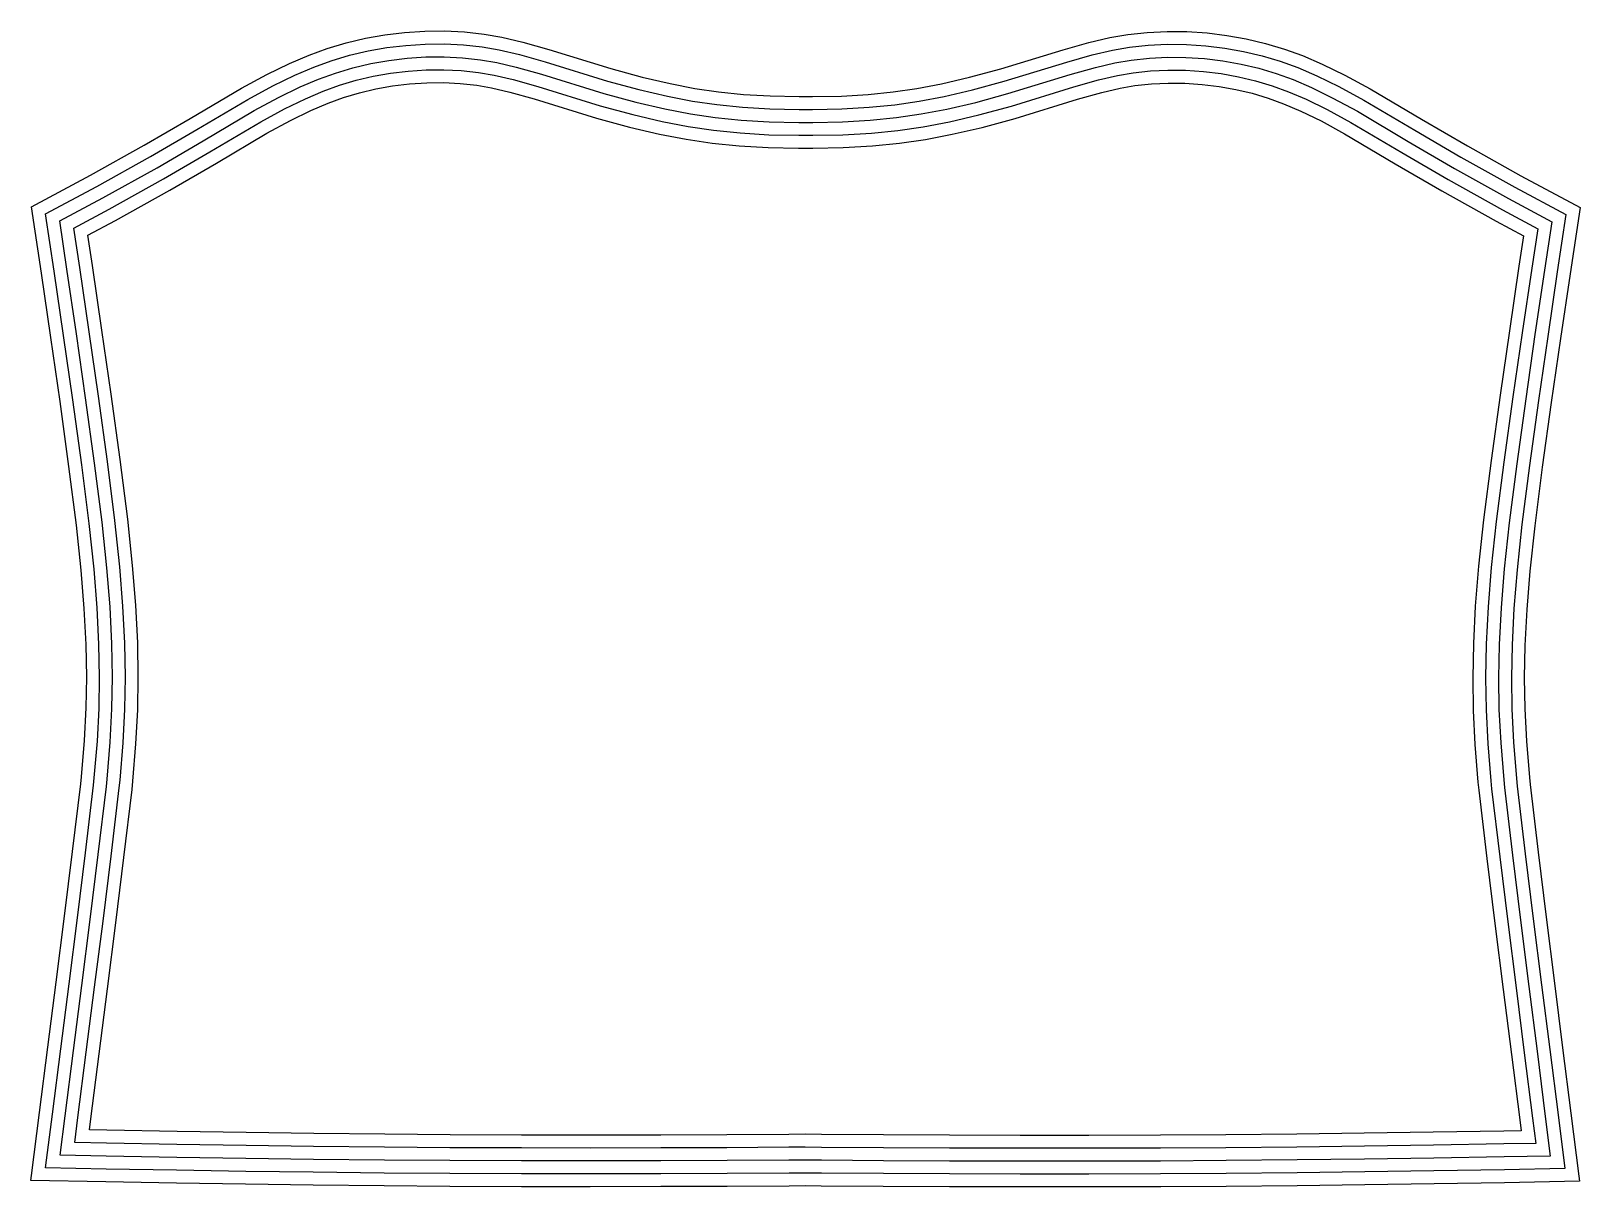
# Model space of a CAD drawing. Header units: millimetres. Extents: x 0 to 360, y -2 to 267.
import ezdxf

# ---------------------------------------------------------------- set-up
doc = ezdxf.new("R2010")
doc.units = ezdxf.units.MM
doc.layers.add('8', color=7, linetype='Continuous')

msp = doc.modelspace()

# ---------------------------------------------------------------- linework, layer by layer
at = {"layer": '8', "color": 1}
msp.add_lwpolyline([(180.13, 251.67), (181.69, 251.67), (188.39, 251.79), (194.64, 252.16), (200.46, 252.74), (205.95, 253.54), (211.68, 254.63), (218.18, 256.14), (225.44, 258.11), (239.91, 262.54), (245.93, 264.24), (250.8, 265.37), (254.94, 266.08), (259.5, 266.59), (264.09, 266.81), (268.7, 266.77), (273.39, 266.45), (277.97, 265.89), (282.5, 265.09), (286.97, 264.03), (291.36, 262.71), (295.59, 261.18), (300.18, 259.22), (305.41, 256.66), (311.28, 253.46), (323.2, 246.42), (333.89, 240.18), (346.34, 233.22), (360.07, 225.87), (357.75, 210.45), (355.54, 195.47), (353.4, 180.6), (351.29, 165.51), (349.54, 151.88), (348.42, 141.38), (347.7, 132.47), (347.27, 124.12), (347.13, 116.56), (347.24, 109.41), (347.62, 101.86), (348.32, 93.41), (348.47, 91.76), (350.34, 76.06), (352.19, 60.97), (354.12, 45.64), (356.04, 30.56), (357.96, 15.37), (359.8, 0.75), (359.94, -0.41), (342.55, -0.75), (326.16, -1.03), (310.07, -1.26), (294.37, -1.46), (277.84, -1.61), (262.61, -1.71), (245.93, -1.75), (229.94, -1.75), (213.52, -1.71), (198.13, -1.64), (183.72, -1.54), (179.99, -1.51), (176.26, -1.53), (161.85, -1.62), (146.47, -1.67), (130.04, -1.7), (114.06, -1.68), (97.37, -1.61), (82.14, -1.5), (65.62, -1.33), (49.91, -1.12), (33.83, -0.86), (17.44, -0.57), (0.04, -0.21), (0.19, 0.95), (2.04, 15.57), (3.98, 30.76), (5.91, 45.83), (7.87, 61.17), (9.73, 76.25), (11.61, 91.95), (11.78, 93.6), (12.48, 102.04), (12.87, 109.59), (12.99, 116.75), (12.86, 124.31), (12.43, 132.66), (11.72, 141.57), (10.61, 152.07), (8.88, 165.71), (6.79, 180.8), (4.66, 195.67), (2.47, 210.65), (0.17, 226.07), (13.91, 233.41), (26.37, 240.35), (37.07, 246.58), (48.99, 253.61), (54.86, 256.8), (60.1, 259.36), (64.68, 261.31), (68.92, 262.84), (73.31, 264.15), (77.78, 265.2), (82.32, 266), (86.89, 266.56), (91.59, 266.87), (96.19, 266.91), (100.79, 266.68), (105.34, 266.17), (109.49, 265.45), (114.35, 264.31), (120.37, 262.61), (134.84, 258.16), (142.09, 256.18), (148.59, 254.67), (154.32, 253.57), (159.81, 252.77), (165.62, 252.17), (171.88, 251.8), (178.58, 251.67), (180.13, 251.67)], close=True, dxfattribs=at)
at = {"layer": '8'}
for points in [[(180.13, 248.67), (181.72, 248.67), (188.51, 248.79), (194.88, 249.17), (200.82, 249.76), (206.45, 250.58), (212.3, 251.69), (218.91, 253.23), (226.27, 255.23), (240.76, 259.66), (246.68, 261.33), (251.39, 262.43), (255.36, 263.11), (259.74, 263.6), (264.15, 263.81), (268.58, 263.77), (273.11, 263.47), (277.52, 262.93), (281.89, 262.15), (286.2, 261.13), (290.42, 259.86), (294.49, 258.39), (298.93, 256.49), (304.03, 253.99), (309.8, 250.85), (321.68, 243.83), (332.4, 237.57), (344.9, 230.59), (356.79, 224.22), (354.79, 210.9), (352.57, 195.91), (350.43, 181.03), (348.32, 165.91), (346.56, 152.23), (345.44, 141.66), (344.71, 132.67), (344.27, 124.23), (344.13, 116.57), (344.24, 109.31), (344.63, 101.66), (345.33, 93.15), (345.49, 91.44), (347.36, 75.7), (349.21, 60.6), (351.15, 45.26), (353.07, 30.18), (354.99, 14.99), (356.55, 2.52), (342.49, 2.25), (326.11, 1.97), (310.03, 1.74), (294.33, 1.54), (277.82, 1.39), (262.6, 1.29), (245.92, 1.25), (229.95, 1.25), (213.53, 1.29), (198.15, 1.36), (183.74, 1.46), (179.99, 1.49), (176.24, 1.47), (161.83, 1.38), (146.46, 1.33), (130.04, 1.3), (114.07, 1.32), (97.39, 1.39), (82.17, 1.5), (65.65, 1.67), (49.95, 1.88), (33.88, 2.13), (17.5, 2.43), (3.44, 2.72), (5.02, 15.19), (6.95, 30.38), (8.89, 45.45), (10.84, 60.79), (12.71, 75.88), (14.6, 91.63), (14.76, 93.33), (15.47, 101.84), (15.86, 109.49), (15.99, 116.75), (15.85, 124.41), (15.43, 132.86), (14.71, 141.85), (13.59, 152.42), (11.85, 166.1), (9.76, 181.22), (7.63, 196.1), (5.44, 211.09), (3.45, 224.42), (15.35, 230.77), (27.85, 237.74), (38.58, 243.99), (50.47, 251), (56.24, 254.13), (61.34, 256.63), (65.78, 258.52), (69.85, 259.99), (74.08, 261.25), (78.39, 262.26), (82.76, 263.04), (87.17, 263.57), (91.7, 263.87), (96.13, 263.91), (100.54, 263.69), (104.92, 263.2), (108.89, 262.51), (113.6, 261.41), (119.52, 259.73), (134.01, 255.28), (141.36, 253.27), (147.97, 251.73), (153.82, 250.61), (159.44, 249.79), (165.38, 249.18), (171.76, 248.8), (178.55, 248.67)], [(180.13, 245.67), (181.74, 245.67), (188.62, 245.79), (195.12, 246.17), (201.19, 246.79), (206.95, 247.62), (212.92, 248.76), (219.64, 250.32), (227.1, 252.34), (241.61, 256.78), (247.43, 258.43), (251.99, 259.48), (255.78, 260.14), (259.98, 260.6), (264.21, 260.81), (268.47, 260.77), (272.83, 260.48), (277.08, 259.96), (281.28, 259.21), (285.42, 258.23), (289.48, 257.02), (293.39, 255.6), (297.68, 253.76), (302.66, 251.33), (308.32, 248.24), (320.16, 241.24), (330.91, 234.97), (343.46, 227.96), (353.51, 222.58), (351.82, 211.34), (349.61, 196.34), (347.46, 181.45), (345.35, 166.31), (343.58, 152.58), (342.45, 141.94), (341.71, 132.87), (341.27, 124.33), (341.13, 116.57), (341.24, 109.21), (341.64, 101.46), (342.34, 92.88), (342.51, 91.12), (344.39, 75.34), (346.23, 60.23), (348.17, 44.88), (350.09, 29.81), (352.01, 14.62), (353.16, 5.45), (342.44, 5.25), (326.06, 4.97), (309.99, 4.74), (294.3, 4.54), (277.8, 4.39), (262.59, 4.29), (245.92, 4.25), (229.95, 4.25), (213.54, 4.29), (198.17, 4.36), (183.77, 4.46), (180, 4.49), (176.22, 4.47), (161.82, 4.38), (146.45, 4.33), (130.04, 4.3), (114.07, 4.32), (97.4, 4.39), (82.19, 4.5), (65.69, 4.67), (50, 4.88), (33.93, 5.13), (17.55, 5.43), (6.83, 5.65), (7.99, 14.81), (9.93, 30), (11.86, 45.07), (13.82, 60.42), (15.68, 75.52), (17.58, 91.3), (17.75, 93.06), (18.46, 101.64), (18.86, 109.39), (18.99, 116.75), (18.85, 124.51), (18.42, 133.05), (17.7, 142.12), (16.57, 152.76), (14.83, 166.5), (12.73, 181.63), (10.6, 196.53), (8.4, 211.53), (6.73, 222.77), (16.78, 228.14), (29.34, 235.14), (40.1, 241.4), (51.95, 248.39), (57.61, 251.47), (62.59, 253.9), (66.88, 255.72), (70.79, 257.14), (74.85, 258.35), (79, 259.32), (83.2, 260.07), (87.45, 260.58), (91.81, 260.87), (96.07, 260.91), (100.3, 260.69), (104.49, 260.23), (108.29, 259.56), (112.85, 258.5), (118.67, 256.85), (133.17, 252.4), (140.62, 250.37), (147.34, 248.8), (153.32, 247.65), (159.07, 246.81), (165.14, 246.19), (171.64, 245.8), (178.52, 245.67)], [(180.13, 242.67), (181.77, 242.67), (188.74, 242.8), (195.36, 243.18), (201.55, 243.81), (207.44, 244.66), (213.54, 245.82), (220.38, 247.41), (227.93, 249.46), (242.45, 253.9), (248.18, 255.52), (252.58, 256.54), (256.2, 257.17), (260.21, 257.61), (264.27, 257.81), (268.35, 257.77), (272.55, 257.49), (276.63, 256.99), (280.67, 256.27), (284.65, 255.33), (288.54, 254.17), (292.29, 252.8), (296.43, 251.04), (301.28, 248.66), (306.84, 245.63), (318.64, 238.66), (329.42, 232.36), (342.02, 225.32), (350.23, 220.93), (348.85, 211.78), (346.64, 196.77), (344.49, 181.87), (342.37, 166.71), (340.6, 152.93), (339.46, 142.22), (338.72, 133.07), (338.27, 124.44), (338.13, 116.57), (338.25, 109.11), (338.64, 101.26), (339.35, 92.62), (339.53, 90.8), (341.41, 74.98), (343.26, 59.86), (345.2, 44.5), (347.12, 29.43), (349.03, 14.24), (349.77, 8.39), (342.38, 8.25), (326.02, 7.97), (309.95, 7.74), (294.27, 7.54), (277.77, 7.39), (262.57, 7.29), (245.91, 7.25), (229.96, 7.25), (213.55, 7.29), (198.19, 7.36), (183.79, 7.46), (180, 7.49), (176.2, 7.47), (161.81, 7.38), (146.44, 7.33), (130.04, 7.3), (114.08, 7.32), (97.42, 7.39), (82.22, 7.5), (65.73, 7.67), (50.04, 7.88), (33.98, 8.13), (17.61, 8.43), (10.23, 8.58), (10.97, 14.43), (12.9, 29.62), (14.84, 44.69), (16.8, 60.05), (18.66, 75.16), (20.56, 90.98), (20.74, 92.8), (21.46, 101.44), (21.86, 109.29), (21.99, 116.75), (21.85, 124.62), (21.42, 133.25), (20.68, 142.4), (19.55, 153.11), (17.8, 166.89), (15.7, 182.05), (13.57, 196.96), (11.37, 211.97), (10, 221.12), (18.22, 225.51), (30.82, 232.53), (41.62, 238.81), (53.43, 245.78), (58.99, 248.8), (63.84, 251.17), (67.98, 252.93), (71.73, 254.29), (75.63, 255.45), (79.6, 256.38), (83.64, 257.1), (87.73, 257.59), (91.92, 257.87), (96.01, 257.9), (100.06, 257.7), (104.07, 257.25), (107.69, 256.62), (112.1, 255.6), (117.82, 253.97), (132.34, 249.51), (139.89, 247.46), (146.72, 245.86), (152.82, 244.69), (158.7, 243.83), (164.9, 243.2), (171.52, 242.81), (178.49, 242.67)], [(180.13, 239.67), (181.8, 239.67), (188.85, 239.8), (195.6, 240.19), (201.92, 240.83), (207.94, 241.7), (214.16, 242.89), (221.11, 244.5), (228.76, 246.58), (243.3, 251.03), (248.92, 252.61), (253.18, 253.6), (256.63, 254.2), (260.45, 254.62), (264.33, 254.81), (268.24, 254.77), (272.26, 254.5), (276.18, 254.02), (280.06, 253.33), (283.87, 252.43), (287.6, 251.32), (291.19, 250.01), (295.18, 248.31), (299.9, 246), (305.35, 243.02), (317.12, 236.07), (327.94, 229.76), (340.58, 222.69), (346.95, 219.28), (345.88, 212.22), (343.67, 197.21), (341.52, 182.29), (339.4, 167.11), (337.63, 153.28), (336.47, 142.5), (335.73, 133.27), (335.28, 124.54), (335.13, 116.58), (335.25, 109.01), (335.65, 101.06), (336.36, 92.35), (336.54, 90.48), (338.43, 74.62), (340.28, 59.49), (342.22, 44.13), (344.14, 29.05), (346.06, 13.87), (346.38, 11.32), (342.33, 11.25), (325.97, 10.97), (309.91, 10.74), (294.24, 10.54), (277.75, 10.39), (262.56, 10.29), (245.91, 10.25), (229.96, 10.25), (213.56, 10.29), (198.21, 10.36), (183.81, 10.46), (180, 10.49), (176.18, 10.47), (161.79, 10.38), (146.44, 10.33), (130.04, 10.3), (114.09, 10.32), (97.44, 10.39), (82.25, 10.5), (65.76, 10.67), (50.09, 10.88), (34.03, 11.13), (17.67, 11.43), (13.62, 11.51), (13.94, 14.06), (15.88, 29.23), (17.82, 44.31), (19.77, 59.67), (21.64, 74.8), (23.55, 90.66), (23.73, 92.53), (24.45, 101.24), (24.86, 109.18), (24.99, 116.75), (24.85, 124.72), (24.41, 133.44), (23.67, 142.68), (22.53, 153.46), (20.77, 167.29), (18.67, 182.47), (16.54, 197.39), (14.34, 212.41), (13.28, 219.47), (19.66, 222.87), (32.31, 229.92), (43.13, 236.22), (54.9, 243.17), (60.36, 246.13), (65.08, 248.44), (69.08, 250.14), (72.67, 251.44), (76.4, 252.55), (80.21, 253.44), (84.09, 254.13), (88.01, 254.61), (92.03, 254.87), (95.95, 254.9), (99.82, 254.71), (103.65, 254.28), (107.09, 253.68), (111.35, 252.69), (116.97, 251.1), (131.5, 246.63), (139.15, 244.55), (146.1, 242.93), (152.32, 241.73), (158.33, 240.85), (164.66, 240.21), (171.4, 239.81), (178.46, 239.67)]]:
    msp.add_lwpolyline(points, close=True, dxfattribs=at)

doc.saveas('drawing.dxf')
